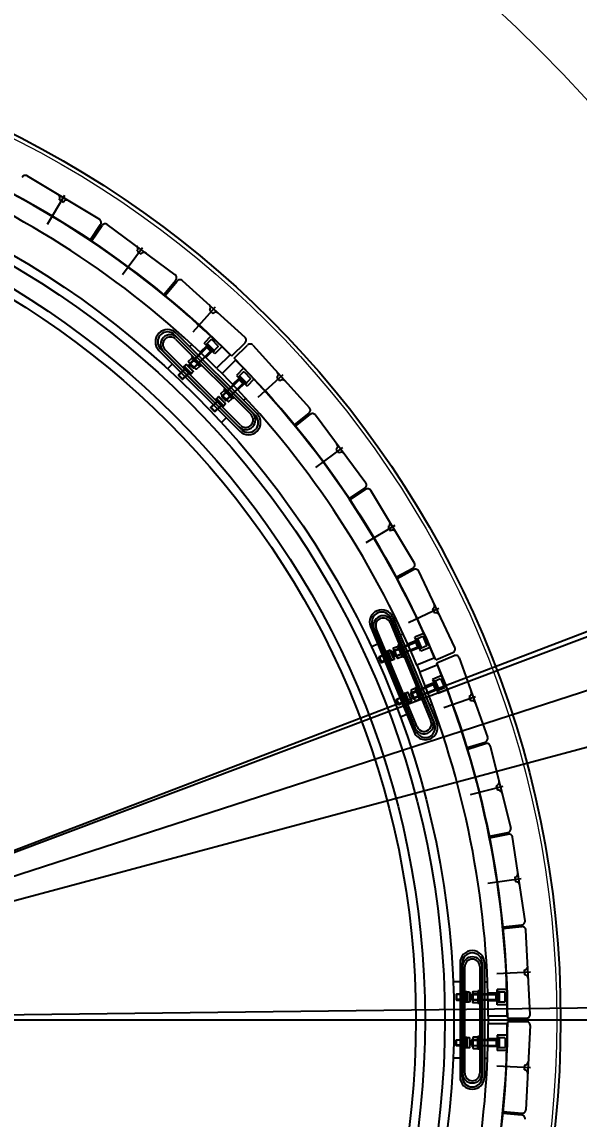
# Model space of a CAD drawing. Header units: millimetres. Extents: x -4562 to 17216, y -5211 to 6025.
# Drawn here: x 593 to 1324, y -130 to 1310 of the extents above; entities that cross this region are included whole.
import ezdxf
from ezdxf.lldxf.tags import DXFTag

# ---------------------------------------------------------------- set-up
doc = ezdxf.new("R2010")
doc.units = ezdxf.units.MM
for name, color, linetype in [('C', 1, 'CENTER'), ('D', 6, 'HIDDEN'), ('VV', 4, 'PHANTOM'), ('도면층7', 7, 'Continuous')]:
    doc.layers.add(name, color=color, linetype=linetype)
doc.styles.add('s', font='romans.shx', dxfattribs={"width": 0.75, "oblique": 10, "bigfont": 'whgtxt.shx'})
doc.styles.get("Standard").update_dxf_attribs({"font": 'txt.shx', "bigfont": 'whgtxt.shx'})
tags = doc.linetypes.add('CENTER', pattern=[50.8, 31.75, -6.35, 6.35, -6.35]).pattern_tags.tags
tags[10:11] = [DXFTag(74, 4), DXFTag(75, 0), DXFTag(340, '0'), DXFTag(46, 1.0), DXFTag(50, 0.0), DXFTag(44, 0.0), DXFTag(45, 0.0)]
tags[8:9] = [DXFTag(74, 4), DXFTag(75, 0), DXFTag(340, '0'), DXFTag(46, 1.0), DXFTag(50, 0.0), DXFTag(44, 0.0), DXFTag(45, 0.0)]
tags[6:7] = [DXFTag(74, 4), DXFTag(75, 0), DXFTag(340, '0'), DXFTag(46, 1.0), DXFTag(50, 0.0), DXFTag(44, 0.0), DXFTag(45, 0.0)]
tags[4:5] = [DXFTag(74, 4), DXFTag(75, 0), DXFTag(340, '0'), DXFTag(46, 1.0), DXFTag(50, 0.0), DXFTag(44, 0.0), DXFTag(45, 0.0)]
tags = doc.linetypes.add('HIDDEN', pattern=[3, 2, -1]).pattern_tags.tags
tags[6:7] = [DXFTag(74, 4), DXFTag(75, 0), DXFTag(340, '0'), DXFTag(46, 1.0), DXFTag(50, 0.0), DXFTag(44, 0.0), DXFTag(45, 0.0)]
tags[4:5] = [DXFTag(74, 4), DXFTag(75, 0), DXFTag(340, '0'), DXFTag(46, 1.0), DXFTag(50, 0.0), DXFTag(44, 0.0), DXFTag(45, 0.0)]
tags = doc.linetypes.add('PHANTOM', pattern=[17.5, 10, -1.5, 1.5, -1.5, 1.5, -1.5]).pattern_tags.tags
tags[14:15] = [DXFTag(74, 4), DXFTag(75, 0), DXFTag(340, '0'), DXFTag(46, 1.0), DXFTag(50, 0.0), DXFTag(44, 0.0), DXFTag(45, 0.0)]
tags[12:13] = [DXFTag(74, 4), DXFTag(75, 0), DXFTag(340, '0'), DXFTag(46, 1.0), DXFTag(50, 0.0), DXFTag(44, 0.0), DXFTag(45, 0.0)]
tags[10:11] = [DXFTag(74, 4), DXFTag(75, 0), DXFTag(340, '0'), DXFTag(46, 1.0), DXFTag(50, 0.0), DXFTag(44, 0.0), DXFTag(45, 0.0)]
tags[8:9] = [DXFTag(74, 4), DXFTag(75, 0), DXFTag(340, '0'), DXFTag(46, 1.0), DXFTag(50, 0.0), DXFTag(44, 0.0), DXFTag(45, 0.0)]
tags[6:7] = [DXFTag(74, 4), DXFTag(75, 0), DXFTag(340, '0'), DXFTag(46, 1.0), DXFTag(50, 0.0), DXFTag(44, 0.0), DXFTag(45, 0.0)]
tags[4:5] = [DXFTag(74, 4), DXFTag(75, 0), DXFTag(340, '0'), DXFTag(46, 1.0), DXFTag(50, 0.0), DXFTag(44, 0.0), DXFTag(45, 0.0)]
doc.dimstyles.new('AM_ISO$2', dxfattribs={"dimtxt": 3, "dimasz": 2.5, "dimexe": 1, "dimexo": 1, "dimgap": 1, "dimtad": 1, "dimdsep": 46, "dimtxsty": 's', "dimcen": 0, "dimclrd": 4, "dimclre": 4, "dimclrt": 3, "dimazin": 2, "dimtp": 0.1, "dimtm": 0.1, "dimtfac": 0.71, "dimtmove": 0, "dimatfit": 3, "dimfxl": 1, "dimlwd": 25, "dimlwe": 25, "dimarcsym": 0})
doc.dimstyles.new('ISO-25', dxfattribs={"dimscale": 30, "dimtxt": 2.5, "dimasz": 2.5, "dimexe": 1.25, "dimexo": 0.625, "dimtad": 1, "dimtoh": 1, "dimrnd": 0.005, "dimtxsty": 'Standard', "dimcen": 0, "dimazin": 2, "dimtfac": 1, "dimtmove": 0, "dimatfit": 3, "dimfxl": 1, "dimarcsym": 0})

# ---------------------------------------------------------------- blocks, each defined once
blk = doc.blocks.new('*D151')
at = {"color": 0, "lineweight": -2}
blk.add_line((2555.8, 925.8), (2389.8, 481.8), dxfattribs=at)
blk.add_arc((2209.7, 0), 551.9, 7.7924, 61.7076, dxfattribs=at)
at = {"color": 0}
for points in [[(2466.1, 474.6), (2476.4, 497.3), (2402.9, 516.9)], [(2768.9, 75.7), (2744, 74), (2761.5, 0)]]:
    blk.add_solid(points, dxfattribs=at)
at = {"layer": 'Defpoints', "color": 0}
for p in [(2584.1, 1001.4), (2562.4, 943.3), (2717, 217.1), (0, 0), (6816.1, 0)]:
    blk.add_point(p, dxfattribs=at)
at = {"color": 0, "insert": (2714.5, 350.2), "char_height": 75, "attachment_point": 5, "rotation": 304.75}
blk.add_mtext('69,5°', dxfattribs=at)
blk = doc.blocks.new('*D153')
at = {"layer": 'D', "color": 4, "lineweight": 25}
blk.add_line((13177.5, 3545.3), (13817.5, 3782), dxfattribs=at)
blk.add_arc((3714.3, 44.7), 10737.3, 20.76691, 23.83309, dxfattribs=at)
at = {"layer": 'D', "color": 4}
for points in [[(13522.7, 4377.5), (13549.3, 4389.4), (13500.3, 4463.3)], [(13767.7, 3857), (13740.3, 3846.7), (13784.7, 3769.9)]]:
    blk.add_solid(points, dxfattribs=at)
at = {"layer": 'Defpoints', "color": 0}
for p in [(14488.2, 4909.4), (13695.3, 4003.2), (13144.6, 3533.1), (603, -1106.1), (-1447.7, -2286)]:
    blk.add_point(p, dxfattribs=at)
at = {"layer": 'D', "color": 3, "insert": (13729.5, 4152.3), "char_height": 105, "attachment_point": 5, "rotation": 292.3, "style": 's'}
blk.add_mtext('4°', dxfattribs=at)
blk = doc.blocks.new('*D154')
at = {"layer": 'D', "color": 4, "lineweight": 25}
blk.add_line((12598, 4828.1), (13199.3, 5151.9), dxfattribs=at)
blk.add_arc((3714.3, 44.7), 10737.5, 24.7669, 27.8331, dxfattribs=at)
at = {"layer": 'D', "color": 4}
for points in [[(13196.7, 5051.2), (13222.5, 5064.9), (13168.4, 5135.3)], [(13477.5, 4549.1), (13450.9, 4536.9), (13500.5, 4463.4)]]:
    blk.add_solid(points, dxfattribs=at)
at = {"layer": 'Defpoints', "color": 0}
for p in [(14488.2, 4909.4), (12567.2, 4811.5), (13395, 4689.9), (-1447.7, -2286), (-1128.2, -2562.7)]:
    blk.add_point(p, dxfattribs=at)
at = {"layer": 'D', "color": 3, "insert": (13418.8, 4841), "char_height": 105, "attachment_point": 5, "rotation": 296.3, "style": 's'}
blk.add_mtext('4°', dxfattribs=at)

msp = doc.modelspace()

# ---------------------------------------------------------------- linework, layer by layer
at = {"color": 5}
for p, q in [((0, 0), (12518.899, 4785.545)), ((0, 0), (12828.312, 4159.889)), ((0, 0), (13093.005, 3514.042)), ((2571.945, 968.982), (0, 0))]:
    msp.add_line(p, q, dxfattribs=at)
msp.add_line((0, 0), (3714.28, 44.746))
at = {"color": 4}
msp.add_line((0, 0), (6816.078, 0), dxfattribs=at)
at = {"layer": 'C'}
for radius in [2300, 1300]:
    msp.add_circle((0, 0), radius, dxfattribs=at)
at = {"layer": 'VV', "color": 4}
for p, q in [((599.833, 1108.061), (694.922, 1051.039)), ((682.736, 1023.72), (696.324, 1044.094)), ((684.522, 1022.526), (698.145, 1042.877)), ((794.169, 978.21), (705.098, 1044.24)), ((779.375, 952.21), (794.887, 971.162)), ((781.036, 950.849), (796.58, 969.773)), ((885.835, 896.045), (803.633, 970.45)), ((795.495, 901.561), (901.561, 795.495)), ((772.868, 878.934), (878.934, 772.868)), ((813.173, 883.883), (815.975, 886.685)), ((868.575, 871.612), (885.862, 888.959)), ((871.612, 868.575), (888.959, 885.862)), ((896.045, 885.835), (970.45, 803.633)), ((814.324, 862.057), (818.099, 865.833)), ((817.062, 871.226), (815.294, 869.458)), ((815.294, 869.458), (827.032, 857.721)), ((816.39, 870.555), (815.966, 870.13)), ((815.966, 870.13), (819.431, 867.514)), ((817.183, 867.57), (825.144, 859.609)), ((819.431, 867.514), (819.006, 867.09)), ((819.006, 867.09), (822.259, 864.686)), ((822.259, 864.686), (821.835, 864.261)), ((821.835, 864.261), (825.088, 861.857)), ((866.552, 873.623), (848.521, 855.592)), ((873.623, 866.552), (855.592, 848.521)), ((790.545, 861.256), (784.126, 854.837)), ((806.066, 858.039), (804.299, 856.271)), ((805.249, 857.221), (807.339, 855.422)), ((806.066, 858.039), (815.612, 848.493)), ((808.718, 860.337), (806.243, 857.862)), ((807.339, 855.422), (806.915, 854.998)), ((806.915, 854.998), (810.168, 852.594)), ((808.718, 860.337), (809.425, 860.337)), ((817.91, 851.144), (808.718, 860.337)), ((809.425, 860.337), (817.91, 851.852)), ((810.168, 852.594), (809.743, 852.17)), ((809.743, 852.17), (812.996, 849.766)), ((812.996, 849.766), (812.572, 849.341)), ((812.586, 862.974), (820.547, 855.013)), ((812.999, 860.198), (812.999, 861.082)), ((818.655, 855.425), (812.999, 861.082)), ((817.772, 855.425), (812.999, 860.198)), ((817.91, 851.144), (815.436, 848.67)), ((818.655, 855.425), (817.772, 855.425)), ((817.91, 851.852), (817.91, 851.144)), ((819.631, 856.75), (823.406, 860.525)), ((825.088, 861.857), (824.663, 861.433)), ((824.663, 861.433), (828.128, 858.817)), ((828.8, 859.488), (827.032, 857.721)), ((828.128, 858.817), (827.704, 858.392)), ((848.528, 855.599), (855.599, 848.528)), ((812.572, 849.341), (814.808, 847.688)), ((815.612, 848.493), (813.845, 846.725)), ((856.75, 819.631), (860.525, 823.406)), ((859.488, 828.8), (857.721, 827.032)), ((857.721, 827.032), (869.458, 815.294)), ((858.817, 828.128), (858.392, 827.704)), ((858.392, 827.704), (861.857, 825.088)), ((867.57, 817.183), (859.609, 825.144)), ((861.857, 825.088), (861.433, 824.663)), ((861.433, 824.663), (864.686, 822.259)), ((864.686, 822.259), (864.261, 821.835)), ((864.261, 821.835), (867.514, 819.431)), ((848.493, 815.612), (846.725, 813.845)), ((847.675, 814.795), (849.766, 812.996)), ((848.493, 815.612), (858.039, 806.066)), ((851.144, 817.91), (848.67, 815.436)), ((849.766, 812.996), (849.341, 812.572)), ((849.341, 812.572), (852.594, 810.168)), ((851.144, 817.91), (860.337, 808.718)), ((851.852, 817.91), (851.144, 817.91)), ((860.337, 809.425), (851.852, 817.91)), ((852.594, 810.168), (852.17, 809.743)), ((852.17, 809.743), (855.422, 807.339)), ((855.422, 807.339), (854.998, 806.915)), ((854.998, 806.915), (857.234, 805.262)), ((862.974, 812.586), (855.013, 820.547)), ((855.425, 818.655), (855.425, 817.772)), ((855.425, 818.655), (861.082, 812.999)), ((855.425, 817.772), (860.198, 812.999)), ((860.337, 808.718), (857.862, 806.243)), ((860.198, 812.999), (861.082, 812.999)), ((860.337, 808.718), (860.337, 809.425)), ((862.057, 814.324), (865.833, 818.099)), ((867.514, 819.431), (867.09, 819.006)), ((867.09, 819.006), (870.555, 816.39)), ((871.226, 817.062), (869.458, 815.294)), ((870.555, 816.39), (870.13, 815.966)), ((883.883, 813.173), (886.685, 815.975)), ((858.039, 806.066), (856.271, 804.299)), ((950.849, 781.036), (969.773, 796.58)), ((952.21, 779.375), (971.162, 794.887)), ((978.21, 794.169), (1044.24, 705.098)), ((861.256, 790.545), (854.837, 784.126)), ((1022.526, 684.522), (1042.877, 698.145)), ((1023.72, 682.736), (1044.094, 696.324)), ((1108.061, 599.833), (1051.039, 694.922)), ((1084.444, 581.474), (1106.027, 593.047)), ((1085.457, 579.58), (1107.06, 591.115)), ((1161.307, 488.843), (1113.835, 589.042)), ((1079.954, 528.511), (1137.357, 389.929)), ((1050.39, 516.265), (1107.793, 377.683)), ((1089.521, 505.414), (1093.182, 506.93)), ((1059.957, 493.168), (1051.57, 489.694)), ((1088.271, 492.232), (1085.961, 491.275)), ((1085.961, 491.275), (1092.313, 475.939)), ((1087.393, 491.869), (1086.839, 491.639)), ((1086.839, 491.639), (1089.038, 487.896)), ((1073.065, 484.256), (1070.756, 483.299)), ((1071.997, 483.814), (1073.24, 481.352)), ((1073.24, 481.352), (1072.686, 481.122)), ((1072.686, 481.122), (1074.771, 477.656)), ((1073.065, 484.256), (1078.232, 471.784)), ((1076.395, 485.365), (1073.161, 484.025)), ((1074.771, 477.656), (1074.217, 477.427)), ((1074.217, 477.427), (1076.302, 473.961)), ((1076.395, 485.365), (1077.048, 485.094)), ((1081.37, 473.354), (1076.395, 485.365)), ((1077.048, 485.094), (1081.64, 474.007)), ((1080.296, 483.598), (1080.635, 484.415)), ((1082.879, 477.362), (1080.296, 483.598)), ((1083.696, 477.024), (1080.635, 484.415)), ((1080.978, 486.32), (1085.286, 475.919)), ((1082.232, 484.809), (1087.165, 486.852)), ((1083.696, 477.024), (1082.879, 477.362)), ((1085.104, 477.875), (1090.037, 479.918)), ((1086.983, 488.808), (1091.291, 478.406)), ((1089.038, 487.896), (1088.484, 487.666)), ((1088.484, 487.666), (1090.569, 484.2)), ((1090.569, 484.2), (1090.015, 483.971)), ((1090.015, 483.971), (1092.1, 480.505)), ((1092.1, 480.505), (1091.546, 480.275)), ((1091.546, 480.275), (1093.745, 476.532)), ((1094.623, 476.896), (1092.313, 475.939)), ((1093.745, 476.532), (1093.191, 476.303)), ((1134.911, 475.507), (1111.352, 465.749)), ((1136.01, 472.875), (1158.62, 482.287)), ((1137.654, 468.907), (1160.296, 478.24)), ((1166.832, 475.504), (1204.116, 371.085)), ((1076.302, 473.961), (1075.747, 473.731)), ((1075.747, 473.731), (1077.181, 471.348)), ((1078.232, 471.784), (1075.922, 470.827)), ((1081.37, 473.354), (1078.136, 472.015)), ((1081.64, 474.007), (1081.37, 473.354)), ((1111.361, 465.753), (1115.188, 456.514)), ((1138.738, 466.269), (1115.179, 456.51)), ((1111.232, 436.799), (1108.922, 435.843)), ((1108.922, 435.843), (1115.274, 420.506)), ((1110.354, 436.436), (1109.8, 436.206)), ((1109.8, 436.206), (1111.999, 432.463)), ((1114.252, 422.974), (1109.944, 433.375)), ((1111.999, 432.463), (1111.445, 432.233)), ((1111.445, 432.233), (1113.53, 428.768)), ((1096.026, 428.823), (1093.717, 427.867)), ((1094.958, 428.381), (1096.201, 425.919)), ((1096.201, 425.919), (1095.647, 425.69)), ((1095.647, 425.69), (1097.732, 422.224)), ((1096.026, 428.823), (1101.193, 416.351)), ((1099.356, 429.932), (1096.122, 428.592)), ((1097.732, 422.224), (1097.178, 421.994)), ((1097.178, 421.994), (1099.263, 418.528)), ((1099.263, 418.528), (1098.708, 418.299)), ((1098.708, 418.299), (1100.142, 415.916)), ((1099.356, 429.932), (1104.331, 417.921)), ((1100.009, 429.661), (1099.356, 429.932)), ((1104.601, 418.575), (1100.009, 429.661)), ((1104.331, 417.921), (1101.097, 416.582)), ((1103.596, 428.982), (1103.257, 428.165)), ((1103.257, 428.165), (1105.84, 421.929)), ((1103.596, 428.982), (1106.657, 421.591)), ((1108.247, 420.486), (1103.939, 430.888)), ((1104.331, 417.921), (1104.601, 418.575)), ((1105.193, 429.376), (1110.126, 431.419)), ((1105.84, 421.929), (1106.657, 421.591)), ((1108.065, 422.442), (1112.998, 424.485)), ((1113.53, 428.768), (1112.976, 428.538)), ((1112.976, 428.538), (1115.061, 425.072)), ((1115.061, 425.072), (1114.507, 424.842)), ((1114.507, 424.842), (1116.706, 421.099)), ((1117.584, 421.463), (1115.274, 420.506)), ((1116.706, 421.099), (1116.152, 420.87)), ((1101.193, 416.351), (1098.883, 415.394)), ((1127.79, 413.026), (1131.45, 414.542)), ((1098.225, 400.78), (1089.838, 397.306)), ((1177.359, 357.709), (1200.792, 364.828)), ((1177.982, 355.654), (1201.426, 362.732)), ((1207.664, 359.372), (1234.581, 251.813)), ((1206.646, 241.112), (1230.662, 245.91)), ((1207.065, 239.005), (1231.089, 243.762)), ((1253.261, 130.137), (1236.969, 239.809)), ((1224.416, 122.213), (1248.785, 124.645)), ((1224.627, 120.076), (1249, 122.466)), ((1259.979, 7.219), (1254.466, 117.958)), ((1168, 75), (1168, -75)), ((1200, 75), (1200, -75)), ((1168, 50), (1158.922, 50)), ((1200, 50), (1203.962, 50)), ((1176.7, 36.75), (1174.2, 36.75)), ((1175.75, 34), (1175.15, 34)), ((1175.15, 34), (1175.75, 30)), ((1175.15, 30), (1175.75, 26)), ((1175.75, 30), (1175.15, 30)), ((1175.544, 36.75), (1175.75, 34)), ((1176.7, 36.75), (1176.7, 23.25)), ((1180.2, 36.5), (1176.7, 36.5)), ((1180.2, 36.5), (1180.7, 36)), ((1180.2, 23.5), (1180.2, 36.5)), ((1180.7, 36), (1180.7, 24)), ((1183.129, 33.375), (1183.754, 34)), ((1183.129, 26.625), (1183.129, 33.375)), ((1183.754, 26), (1183.754, 34)), ((1184.8, 35.629), (1184.8, 24.371)), ((1185.381, 33.753), (1190.719, 33.753)), ((1191.3, 38.3), (1191.3, 21.7)), ((1193.8, 38.3), (1191.3, 38.3)), ((1192.25, 38.3), (1192.85, 34)), ((1192.85, 34), (1192.25, 34)), ((1192.25, 34), (1192.85, 30)), ((1192.25, 30), (1192.85, 26)), ((1192.85, 30), (1192.25, 30)), ((1176.7, 23.25), (1174.2, 23.25)), ((1175.75, 26), (1175.15, 26)), ((1175.15, 26), (1175.563, 23.25)), ((1180.2, 23.5), (1176.7, 23.5)), ((1180.7, 24), (1180.2, 23.5)), ((1183.754, 26), (1183.129, 26.625)), ((1185.381, 26.247), (1190.719, 26.247)), ((1193.8, 21.7), (1191.3, 21.7)), ((1192.25, 26), (1192.85, 21.7)), ((1192.85, 26), (1192.25, 26)), ((1230.49, 5), (1204.99, 5)), ((1205, 5), (1205, -5)), ((1230.498, 2.148), (1254.988, 2.19)), ((1230.49, -5), (1204.99, -5)), ((1230.498, -2.148), (1254.988, -2.19)), ((1259.979, -7.219), (1254.466, -117.958)), ((1176.7, -23.25), (1174.2, -23.25)), ((1175.15, -26), (1175.75, -30)), ((1175.75, -26), (1175.15, -26)), ((1175.544, -23.25), (1175.75, -26)), ((1176.7, -23.25), (1176.7, -36.75)), ((1180.2, -23.5), (1176.7, -23.5)), ((1180.2, -23.5), (1180.2, -36.5)), ((1180.7, -24), (1180.2, -23.5)), ((1180.7, -36), (1180.7, -24)), ((1183.754, -26), (1183.129, -26.625)), ((1183.129, -26.625), (1183.129, -33.375)), ((1183.754, -26), (1183.754, -34)), ((1184.8, -35.629), (1184.8, -24.371)), ((1185.381, -26.247), (1190.719, -26.247)), ((1193.8, -21.7), (1191.3, -21.7)), ((1191.3, -21.7), (1191.3, -38.3)), ((1192.25, -21.7), (1192.85, -26)), ((1192.25, -26), (1192.85, -30)), ((1192.85, -26), (1192.25, -26)), ((1176.7, -36.75), (1174.2, -36.75)), ((1175.75, -30), (1175.15, -30)), ((1175.15, -30), (1175.75, -34)), ((1175.15, -34), (1175.563, -36.75)), ((1175.75, -34), (1175.15, -34)), ((1180.2, -36.5), (1176.7, -36.5)), ((1180.2, -36.5), (1180.7, -36)), ((1183.129, -33.375), (1183.754, -34)), ((1185.381, -33.753), (1190.719, -33.753)), ((1193.8, -38.3), (1191.3, -38.3)), ((1192.85, -30), (1192.25, -30)), ((1192.25, -30), (1192.85, -34)), ((1192.25, -34), (1192.85, -38.3)), ((1192.85, -34), (1192.25, -34)), ((1168, -50), (1158.922, -50)), ((1200, -50), (1203.962, -50)), ((1224.416, -122.213), (1248.785, -124.645)), ((1224.627, -120.076), (1249, -122.466))]:
    msp.add_line(p, q, dxfattribs=at)
at = {"layer": 'VV', "color": 6, "linetype": 'HIDDEN'}
for p, q in [((648.954, 1082.179), (626.274, 1044.358)), ((642.235, 1076.807), (647.381, 1073.722)), ((751.459, 1013.687), (725.196, 978.26)), ((744.248, 1008.997), (749.068, 1005.424)), ((846.791, 935.52), (817.197, 902.824)), ((839.157, 931.556), (843.605, 927.529)), ((840.997, 897.566), (832.002, 888.571)), ((841.548, 893.167), (836.245, 887.864)), ((841.548, 893.167), (842.255, 893.167)), ((850.74, 884.682), (842.255, 893.167)), ((836.245, 884.328), (812.999, 861.082)), ((812.999, 860.198), (835.697, 882.896)), ((841.902, 878.671), (818.655, 855.425)), ((835.538, 885.035), (826.955, 876.453)), ((846.144, 874.429), (832.002, 888.571)), ((836.068, 888.04), (834.3, 886.273)), ((835.25, 887.223), (837.341, 885.424)), ((835.697, 882.896), (835.697, 883.78)), ((840.47, 878.123), (835.697, 882.896)), ((836.068, 888.04), (845.614, 878.494)), ((837.341, 885.424), (836.916, 885)), ((836.916, 885), (840.169, 882.596)), ((840.169, 882.596), (839.745, 882.171)), ((839.745, 882.171), (842.998, 879.767)), ((842.998, 879.767), (842.573, 879.343)), ((842.573, 879.343), (844.81, 877.69)), ((850.74, 883.974), (845.437, 878.671)), ((855.484, 883.768), (846.144, 874.429)), ((850.74, 883.974), (850.74, 884.682)), ((817.772, 855.425), (840.47, 878.123)), ((842.609, 877.964), (834.203, 869.558)), ((841.354, 878.123), (840.47, 878.123)), ((845.614, 878.494), (843.846, 876.727)), ((883.768, 855.484), (874.429, 846.144)), ((883.974, 850.74), (878.671, 845.437)), ((883.974, 850.74), (884.682, 850.74)), ((884.682, 850.74), (893.167, 842.255)), ((798.661, 846.744), (804.317, 841.087)), ((878.671, 841.902), (855.425, 818.655)), ((855.425, 817.772), (878.123, 840.47)), ((860.198, 812.999), (882.896, 835.697)), ((884.328, 836.245), (861.082, 812.999)), ((877.964, 842.609), (869.558, 834.203)), ((874.429, 846.144), (888.571, 832.002)), ((885.035, 835.538), (876.453, 826.955)), ((878.494, 845.614), (876.727, 843.846)), ((877.677, 844.796), (879.767, 842.998)), ((878.123, 841.354), (878.123, 840.47)), ((878.123, 840.47), (882.896, 835.697)), ((878.494, 845.614), (888.04, 836.068)), ((879.767, 842.998), (879.343, 842.573)), ((879.343, 842.573), (882.596, 840.169)), ((882.596, 840.169), (882.171, 839.745)), ((882.171, 839.745), (885.424, 837.341)), ((882.896, 835.697), (883.78, 835.697)), ((885.424, 837.341), (885, 836.916)), ((885, 836.916), (887.236, 835.264)), ((888.04, 836.068), (886.273, 834.3)), ((893.167, 841.548), (887.864, 836.245)), ((897.566, 840.997), (888.571, 832.002)), ((893.167, 841.548), (893.167, 842.255)), ((935.52, 846.791), (902.824, 817.197)), ((927.529, 843.605), (931.556, 839.156)), ((846.744, 798.661), (841.087, 804.317)), ((1013.687, 751.459), (978.26, 725.196)), ((1005.424, 749.068), (1008.997, 744.248)), ((1082.179, 648.954), (1044.358, 626.274)), ((1073.722, 647.38), (1076.807, 642.235)), ((1140.341, 540.255), (1100.487, 521.373)), ((1131.77, 539.514), (1134.339, 534.092)), ((1120.463, 507.407), (1108.711, 502.539)), ((1080.296, 483.598), (1109.953, 495.882)), ((1111.007, 496.996), (1080.635, 484.415)), ((1110.624, 497.919), (1099.411, 493.275)), ((1116.365, 484.061), (1108.711, 502.539)), ((1109.953, 495.882), (1110.291, 496.699)), ((1112.536, 489.646), (1109.953, 495.882)), ((1112.264, 500.493), (1109.955, 499.536)), ((1111.196, 500.05), (1112.439, 497.589)), ((1112.439, 497.589), (1111.885, 497.359)), ((1111.885, 497.359), (1113.97, 493.893)), ((1112.264, 500.493), (1117.431, 488.021)), ((1119.289, 503.132), (1112.36, 500.262)), ((1113.97, 493.893), (1113.415, 493.664)), ((1113.415, 493.664), (1115.501, 490.198)), ((1115.501, 490.198), (1114.946, 489.968)), ((1114.946, 489.968), (1116.38, 487.585)), ((1124.264, 491.122), (1117.335, 488.252)), ((1119.289, 503.132), (1119.942, 502.861)), ((1124.535, 491.775), (1119.942, 502.861)), ((1124.264, 491.122), (1124.535, 491.775)), ((1061.901, 476.655), (1064.962, 469.264)), ((1082.879, 477.362), (1112.536, 489.646)), ((1114.069, 489.604), (1083.696, 477.024)), ((1114.451, 488.681), (1103.468, 484.131)), ((1113.353, 489.308), (1112.536, 489.646)), ((1117.431, 488.021), (1115.121, 487.064)), ((1128.568, 489.116), (1116.365, 484.061)), ((1143.875, 452.161), (1131.672, 447.106)), ((1131.672, 447.106), (1139.326, 428.628)), ((1142.25, 447.699), (1135.321, 444.829)), ((1142.25, 447.699), (1142.903, 447.429)), ((1142.903, 447.429), (1147.496, 436.342)), ((1103.257, 428.165), (1132.914, 440.45)), ((1133.968, 441.563), (1103.596, 428.982)), ((1105.84, 421.929), (1135.497, 434.213)), ((1137.03, 434.172), (1106.657, 421.591)), ((1133.585, 442.487), (1122.602, 437.937)), ((1137.412, 433.248), (1126.199, 428.603)), ((1133.252, 441.266), (1132.914, 440.45)), ((1132.914, 440.45), (1135.497, 434.213)), ((1135.225, 445.06), (1132.916, 444.103)), ((1134.157, 444.618), (1135.4, 442.156)), ((1135.4, 442.156), (1134.846, 441.926)), ((1134.846, 441.926), (1136.931, 438.46)), ((1135.225, 445.06), (1140.392, 432.588)), ((1135.497, 434.213), (1136.314, 433.875)), ((1136.931, 438.46), (1136.377, 438.231)), ((1136.377, 438.231), (1138.462, 434.765)), ((1138.462, 434.765), (1137.907, 434.535)), ((1137.907, 434.535), (1139.341, 432.152)), ((1140.392, 432.588), (1138.082, 431.631)), ((1151.078, 433.496), (1139.326, 428.628)), ((1147.225, 435.689), (1140.296, 432.819)), ((1147.225, 435.689), (1147.496, 436.342)), ((1087.923, 413.831), (1084.862, 421.222)), ((1188.36, 424.325), (1146.829, 409.495)), ((1179.759, 424.439), (1181.777, 418.788)), ((1224.095, 306.336), (1181.315, 295.63)), ((1215.546, 307.289), (1217.003, 301.469)), ((1248.147, 185.423), (1204.526, 178.943)), ((1239.731, 187.206), (1240.613, 181.271)), ((1260.284, 62.741), (1216.239, 60.548)), ((1252.083, 65.336), (1252.381, 59.343)), ((1163.477, 34), (1163.477, 26)), ((1183.129, 33.375), (1215.229, 33.375)), ((1216.629, 34), (1183.754, 34)), ((1216.629, 35), (1204.492, 35)), ((1215.229, 33.375), (1215.854, 34)), ((1215.229, 26.625), (1215.229, 33.375)), ((1216.629, 20), (1216.629, 40)), ((1229.349, 40), (1216.629, 40)), ((1219.129, 36.75), (1216.629, 36.75)), ((1217.579, 34), (1218.179, 30)), ((1218.179, 34), (1217.579, 34)), ((1218.179, 30), (1217.579, 30)), ((1217.579, 30), (1218.179, 26)), ((1217.972, 36.75), (1218.179, 34)), ((1219.129, 36.75), (1219.129, 23.25)), ((1226.629, 36.5), (1219.129, 36.5)), ((1226.629, 36.5), (1227.129, 36)), ((1227.129, 24), (1227.129, 36)), ((1183.129, 26.625), (1215.229, 26.625)), ((1216.629, 26), (1183.754, 26)), ((1216.629, 25), (1204.741, 25)), ((1215.854, 26), (1215.229, 26.625)), ((1219.129, 23.25), (1216.629, 23.25)), ((1229.837, 20), (1216.629, 20)), ((1217.579, 26), (1217.991, 23.25)), ((1218.179, 26), (1217.579, 26)), ((1226.629, 23.5), (1219.129, 23.5)), ((1226.629, 23.5), (1227.129, 24)), ((1163.477, -34), (1163.477, -26)), ((1183.129, -26.625), (1215.229, -26.625)), ((1216.629, -26), (1183.754, -26)), ((1216.629, -25), (1204.741, -25)), ((1215.854, -26), (1215.229, -26.625)), ((1215.229, -26.625), (1215.229, -33.375)), ((1216.629, -20), (1216.629, -40)), ((1229.837, -20), (1216.629, -20)), ((1219.129, -23.25), (1216.629, -23.25)), ((1217.579, -26), (1218.179, -30)), ((1218.179, -26), (1217.579, -26)), ((1217.972, -23.25), (1218.179, -26)), ((1219.129, -23.25), (1219.129, -36.75)), ((1226.629, -23.5), (1219.129, -23.5)), ((1226.629, -23.5), (1227.129, -24)), ((1227.129, -24), (1227.129, -36)), ((1183.129, -33.375), (1215.229, -33.375)), ((1216.629, -34), (1183.754, -34)), ((1216.629, -35), (1204.492, -35)), ((1215.229, -33.375), (1215.854, -34)), ((1219.129, -36.75), (1216.629, -36.75)), ((1229.349, -40), (1216.629, -40)), ((1218.179, -30), (1217.579, -30)), ((1217.579, -30), (1218.179, -34)), ((1218.179, -34), (1217.579, -34)), ((1217.579, -34), (1217.991, -36.75)), ((1226.629, -36.5), (1219.129, -36.5)), ((1226.629, -36.5), (1227.129, -36)), ((1260.284, -62.741), (1216.239, -60.548)), ((1252.381, -59.344), (1252.083, -65.336))]:
    msp.add_line(p, q, dxfattribs=at)
at = {"layer": 'VV', "color": 4, "ltscale": 0.5}
for p, q in [((793.374, 899.44), (899.44, 793.374)), ((794.647, 893.642), (893.642, 794.647)), ((895.763, 796.768), (796.768, 895.763)), ((881.055, 774.989), (774.989, 881.055)), ((879.782, 780.787), (780.787, 879.782)), ((778.666, 877.661), (877.661, 778.666)), ((1076.14, 521.519), (1129.715, 392.176)), ((1077.183, 527.363), (1134.585, 388.781)), ((1132.487, 393.324), (1078.911, 522.667)), ((1110.564, 378.831), (1053.162, 517.413)), ((1055.26, 512.87), (1108.836, 383.527)), ((1111.607, 384.675), (1058.032, 514.018)), ((1171, -75), (1171, 75)), ((1197, 75), (1197, -75)), ((1171.2, 70), (1171.2, -70)), ((1174.2, -70), (1174.2, 70)), ((1193.8, 70), (1193.8, -70)), ((1196.8, -70), (1196.8, 70))]:
    msp.add_line(p, q, dxfattribs=at)
at = {"layer": 'VV', "color": 4}
for points in [[(814.324, 862.057, -0.30940108), (811.67, 864.711), (815.445, 868.486, -0.30940108), (818.099, 865.833, -0.15470054), (823.406, 860.525, -0.30940108), (826.06, 857.872), (822.285, 854.097, -0.30940108), (819.631, 856.75, -0.15470054), (814.324, 862.057)], [(862.057, 814.324, 0.30940108), (864.711, 811.67), (868.486, 815.445, 0.30940108), (865.833, 818.099, 0.15470054), (860.525, 823.406, 0.30940108), (857.872, 826.06), (854.097, 822.285, 0.30940108), (856.75, 819.631, 0.15470054), (862.057, 814.324)], [(1082.232, 484.809, -0.30940108), (1080.796, 488.276), (1085.729, 490.319, -0.30940108), (1087.165, 486.852, -0.15470054), (1090.037, 479.918, -0.30940108), (1091.473, 476.451), (1086.541, 474.408, -0.30940108), (1085.104, 477.875, -0.15470054), (1082.232, 484.809)], [(1108.065, 422.442, 0.30940108), (1109.502, 418.975), (1114.434, 421.018, 0.30940108), (1112.998, 424.485, 0.15470054), (1110.126, 431.419, 0.30940108), (1108.69, 434.886), (1103.757, 432.843, 0.30940108), (1105.193, 429.376, 0.15470054), (1108.065, 422.442)], [(1185.381, 33.753, -0.30940108), (1185.381, 37.506), (1190.719, 37.506, -0.30940108), (1190.719, 33.753, -0.15470054), (1190.719, 26.247, -0.30940108), (1190.719, 22.494), (1185.381, 22.494, -0.30940108), (1185.381, 26.247, -0.15470054), (1185.381, 33.753)], [(1185.381, -33.753, 0.30940108), (1185.381, -37.506), (1190.719, -37.506, 0.30940108), (1190.719, -33.753, 0.15470054), (1190.719, -26.247, 0.30940108), (1190.719, -22.494), (1185.381, -22.494, 0.30940108), (1185.381, -26.247, 0.15470054), (1185.381, -33.753)]]:
    msp.add_lwpolyline(points, format="xyb", dxfattribs=at)
at = {"layer": 'VV', "color": 6, "linetype": 'HIDDEN'}
for points in [[(806.243, 854.326), (798.661, 846.744), (798.661, 845.787), (803.361, 841.087), (804.317, 841.087), (811.9, 848.67)], [(806.722, 853.848), (798.661, 845.787)], [(811.422, 849.148), (803.361, 841.087)], [(854.326, 806.243), (846.744, 798.661), (845.787, 798.661), (841.087, 803.361), (841.087, 804.317), (848.67, 811.9)], [(849.148, 811.422), (841.087, 803.361)], [(853.848, 806.722), (845.787, 798.661)], [(1071.808, 480.759), (1061.901, 476.655), (1061.535, 475.771), (1064.078, 469.63), (1064.962, 469.264), (1074.87, 473.368)], [(1072.067, 480.134), (1061.535, 475.771)], [(1074.611, 473.993), (1064.078, 469.63)], [(1097.831, 417.935), (1087.923, 413.831), (1087.039, 414.197), (1084.496, 420.338), (1084.862, 421.222), (1094.769, 425.326)], [(1095.028, 424.701), (1084.496, 420.338)], [(1097.572, 418.56), (1087.039, 414.197)], [(1174.2, 34), (1163.477, 34), (1162.8, 33.323), (1162.8, 26.677), (1163.477, 26), (1174.2, 26)], [(1174.2, 33.323), (1162.8, 33.323)], [(1174.2, 26.677), (1162.8, 26.677)], [(1174.2, -34), (1163.477, -34), (1162.8, -33.323), (1162.8, -26.677), (1163.477, -26), (1174.2, -26)], [(1174.2, -26.677), (1162.8, -26.677)], [(1174.2, -33.323), (1162.8, -33.323)]]:
    msp.add_lwpolyline(points, dxfattribs=at)
at = {"layer": 'VV', "color": 4}
for radius in [1160, 1148, 1122, 1110]:
    msp.add_circle((0, 0), radius, dxfattribs=at)
for centre, radius, start, end in [((0, 0), 1230.5, 45.093126, 67.4), ((0, 0), 1230, 45.23291, 67.26709), ((0, 0), 1205, 45.237743, 67.262257), ((597.453, 1103.664), 5, 61.571729, 151.8), ((692.164, 1046.868), 5, 326.3, 56.528271), ((702.3, 1040.096), 5, 55.971729, 146.2), ((791.017, 974.329), 5, 320.7, 50.928271), ((800.444, 966.599), 5, 50.371729, 140.6), ((784.181, 890.247), 16, 45, 225), ((784.181, 890.247), 13, 45, 225), ((787.717, 886.712), 12.8, 45, 225), ((787.717, 886.712), 9.8, 45, 225), ((882.32, 892.489), 5, 315.1, 45.328271), ((892.489, 882.32), 5, 44.671729, 134.9), ((0, 0), 1230.5, 22.593126, 44.9), ((0, 0), 1230, 22.73291, 44.76709), ((0, 0), 1205, 22.737743, 44.762257), ((886.712, 787.717), 12.8, 225, 45), ((890.247, 784.181), 16, 225, 45), ((886.712, 787.717), 9.8, 225, 45), ((890.247, 784.181), 13, 225, 45), ((966.599, 800.444), 5, 309.4, 39.628271), ((974.329, 791.017), 5, 39.071729, 129.3), ((1040.096, 702.3), 5, 303.8, 34.028271), ((1046.868, 692.164), 5, 33.471729, 123.7), ((1103.664, 597.453), 5, 298.2, 28.428271), ((1109.415, 586.705), 5, 27.871729, 118.1), ((1065.172, 522.388), 16, 22.5, 202.5), ((1065.172, 522.388), 13, 22.5, 202.5), ((1067.086, 517.769), 12.8, 22.5, 202.5), ((1067.086, 517.769), 9.8, 22.5, 202.5), ((1156.698, 486.903), 5, 292.6, 22.828271), ((1162.201, 473.617), 5, 22.171729, 112.4), ((0, 0), 1230.5, 0.093126, 22.4), ((0, 0), 1230, 0.23291, 22.26709), ((0, 0), 1205, 0.237743, 22.262257), ((1122.575, 383.806), 16, 202.5, 22.5), ((1120.661, 388.426), 12.8, 202.5, 22.5), ((1120.661, 388.426), 9.8, 202.5, 22.5), ((1122.575, 383.806), 13, 202.5, 22.5), ((1199.338, 369.612), 5, 286.9, 17.128271), ((1202.872, 357.945), 5, 16.571729, 106.8), ((1229.682, 250.814), 5, 281.3, 11.528271), ((1232.06, 238.857), 5, 10.971729, 101.2), ((1248.288, 129.621), 5, 275.7, 5.928271), ((1249.488, 117.489), 5, 5.371729, 95.6), ((1184, 75), 16, 360, 180), ((1184, 75), 13, 360, 180), ((1184, 70), 12.8, 360, 180), ((1184, 70), 9.8, 360, 180), ((1254.979, 7.19), 5, 270.1, 0.328271), ((0, 0), 1205, 337.737743, 359.762257), ((0, 0), 1230.5, 337.593126, 359.9), ((0, 0), 1230, 337.73291, 359.76709), ((1254.979, -7.19), 5, 359.671729, 89.9), ((1184, -70), 12.8, 180, 360), ((1184, -70), 9.8, 180, 360), ((1184, -75), 16, 180, 360), ((1184, -75), 13, 180, 360), ((1248.288, -129.621), 5, 354.071729, 84.3), ((1249.488, -117.489), 5, 264.4, 354.628271)]:
    msp.add_arc(centre, radius, start, end, dxfattribs=at)
at = {"layer": 'VV', "color": 6, "linetype": 'HIDDEN'}
for centre, start, end in [((637.947, 1079.379), 329.05, 59.05), ((651.669, 1071.15), 59.05, 149.05), ((740.231, 1011.975), 323.45, 53.45), ((753.084, 1002.446), 53.45, 143.45), ((835.45, 934.911), 317.85, 47.85), ((847.312, 924.174), 47.85, 137.85), ((924.174, 847.312), 312.15, 42.15), ((934.911, 835.449), 42.15, 132.15), ((1002.446, 753.084), 306.55, 36.55), ((1011.975, 740.231), 36.55, 126.55), ((1071.15, 651.668), 300.95, 30.95), ((1079.379, 637.947), 30.95, 120.95), ((1129.63, 544.032), 295.35, 25.35), ((1136.48, 529.573), 25.35, 115.35), ((1178.078, 429.148), 289.65, 19.65), ((1183.458, 414.08), 19.65, 109.65), ((1214.333, 312.14), 284.05, 14.05), ((1218.217, 296.618), 14.05, 104.05), ((1238.996, 192.152), 278.45, 8.45), ((1241.348, 176.325), 8.45, 98.45), ((1251.834, 70.33), 272.85, 2.85), ((1252.63, 54.35), 2.85, 92.85), ((1252.63, -54.35), 267.15, 357.15), ((1251.834, -70.33), 357.15, 87.15)]:
    msp.add_arc(centre, 5, start, end, dxfattribs=at)
at = {"layer": '도면층7', "color": 136, "lineweight": 0}
msp.add_circle((0, 0), 2800, dxfattribs=at)
at = {"layer": '도면층7', "color": 54, "lineweight": 0}
msp.add_circle((0, 0), 1800, dxfattribs=at)
at = {"layer": '도면층7', "color": 246, "lineweight": 0}
msp.add_circle((0, 0), 1295, dxfattribs=at)

# ---------------------------------------------------------------- dimensions: what is measured, and where the dimension line sits
dim = msp.add_angular_dim_2l(base=(2717.04, 217.115), line1=((0, 0), (6816.078, 0)), line2=((2584.075, 1001.426), (2562.353, 943.328)), dimstyle='ISO-25')
dim.commit()
dim.dimension.update_dxf_attribs({"geometry": '*D151', "text_midpoint": (2714.464, 350.197)})
at = {"layer": 'D'}
for base, line1, line2, picture, middle in [((13395.05, 4689.92), ((-1128.187, -2562.654), (12567.164, 4811.533)), ((14488.242, 4909.376), (-1447.72, -2285.987)), '*D154', (13418.789, 4841.013)), ((13695.28, 4003.222), ((14488.242, 4909.376), (-1447.72, -2285.987)), ((603.047, -1106.134), (13144.634, 3533.14)), '*D153', (13729.503, 4152.288))]:
    dim = msp.add_angular_dim_2l(base=base, line1=line1, line2=line2, dimstyle='AM_ISO$2', override={"dimscale": 35, "dimarcsym": 1}, dxfattribs=at)
    dim.commit()
    dim.dimension.update_dxf_attribs({"geometry": picture, "text_midpoint": middle})

doc.saveas('drawing.dxf')
